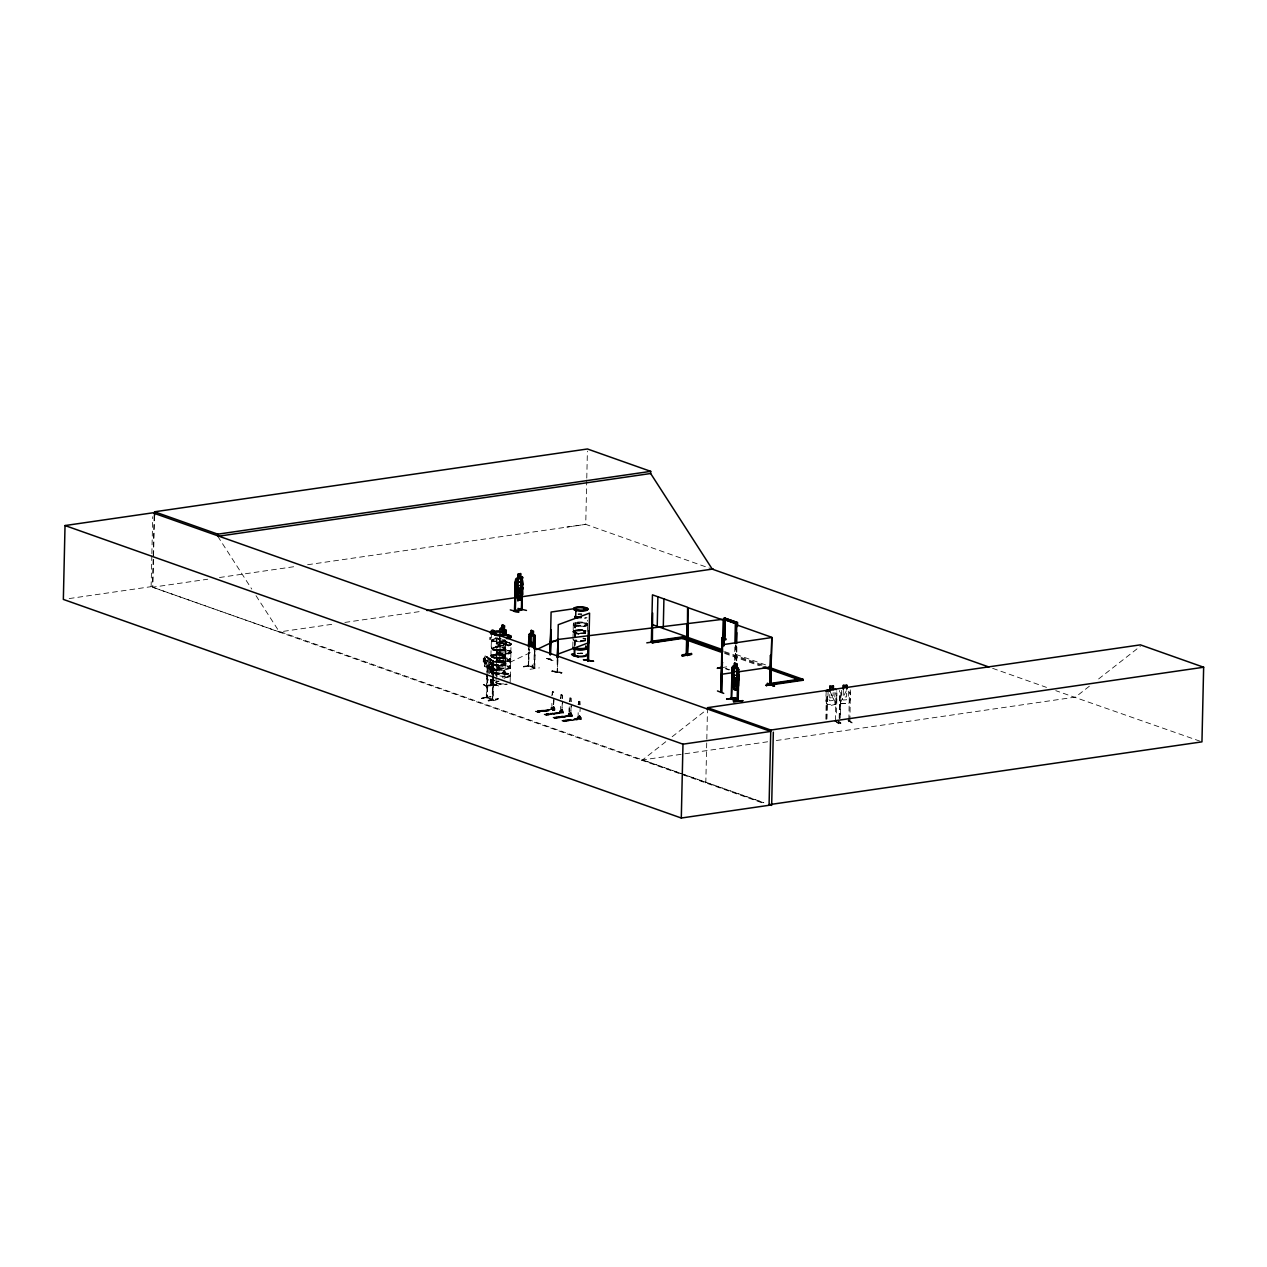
<?xml version="1.0" encoding="UTF-8"?>
<svg xmlns="http://www.w3.org/2000/svg" width="1267" height="1267" viewBox="0 0 1267 1267"><rect width="100%" height="100%" fill="white"/><g stroke="black" fill="none" stroke-linecap="round" stroke-linejoin="round"><path stroke-width="0.75" stroke-dasharray="5 3.75" d="M761.625 802.66L151.121 586.669L151.818 555.58M151.866 553.631L152.705 516.698M154.131 515.922L152.499 587.239L279.374 631.932L335.106 623.855M154.479 515.653L152.864 587.175L207.709 579.225M483.281 661.786L483.361 658.159L483.281 661.786L487.431 666.252L487.288 671.938M483.725 684.608L487.795 687.157M484.501 662.562L484.849 666.6L489.759 668.596L489.949 660.059L485.198 655.673L484.58 659.173L483.25 658.159M484.707 656.654L484.849 666.6M485.594 685.685L496.3 684.528L485.609 685.273M492.705 671.367L493.576 671.478L486.465 667.361L486.48 666.363L493.544 670.702M493.211 661.659L486.686 657.525L486.702 656.528L493.813 660.851L492.499 699.907M486.813 674.266L486.259 697.927L493.148 700.144L493.829 668.358L491.501 666.062M486.861 672.286L487.272 668.311L487.779 672.46M492.61 671.367L493.465 671.716L486.861 666.347M493.75 660.772C491.453 661.136 495.286 663.306 487.051 657.494L487.082 656.496M487.051 678.162L487.304 698.069L487.732 674.424M487.098 676.182L487.257 666.062M486.797 696.787L486.94 698.133L487.32 678.415M488.349 673.284L488.587 661.722L487.589 659.22L485.166 657.621L484.707 659.157M488.365 700.303C508.51 697.626 493.417 698.592 488.682 700.952M488.951 666.965L489.949 667.614L488.951 666.965C487.447 663.56 491.248 667.123 488.983 665.27M491.453 674.377L491.786 662.657C486.766 660.36 488.286 669.15 493.148 666.917M489.426 673.664L489.949 660.059M492.039 667.044L490.788 666.759L492.214 667.234M491.121 680.252L490.915 685.811L490.709 679.983M490.741 672.666L490.82 663.765M491.675 633.136L490.614 663.686M490.994 685.78L490.962 680.221M491.01 672.84L490.788 666.759M491.232 666.743L491.548 665.492L491.802 672.587M491.327 672.888L491.406 667.313M491.533 666.711L492.42 667.281L491.612 662.768M481.349 698.386L491.042 696.565L481.365 698.339M492.039 680.157L491.77 685.764L491.453 679.936M492.071 672.84L492.325 667.234M492.578 680.268L492.103 700.002L492.641 698.861M492.625 678.304L492.689 667.978L491.406 666.062L489.078 666.632M493.892 667.693C492.15 671.969 496.205 672.017 494.795 668.263C490.218 665.713 493.291 672.207 493.18 671.225M493.037 674.313L493.37 660.408L492.61 670.496M492.99 676.293L492.736 700.176M493.75 657.066L492.784 657.446L493.687 657.462A7.127 1.679 1.3 0 0 505.248 656.797A7.127 1.679 1.3 0 0 495.761 654.738A7.127 1.679 1.3 0 0 493.687 657.557L492.784 657.446M494.019 661.437L503.522 660.17M496.03 682.723L496.126 677.528M496.205 674.614L496.775 650.985L496.569 651.903M496.727 651.412L496.965 642.876M497.06 636.604L496.886 643.303M497.63 698.893C495.476 702.187 477.01 700.699 497.947 699.542M498.976 660.598L498.184 660.978L499.04 660.582A7.095 1.663 1.3 0 0 510.601 659.933A7.095 1.663 1.3 0 0 501.146 657.89A7.095 1.663 1.3 0 0 499.087 660.693L499.119 660.55M498.454 660.487L499.404 659.885M505.644 641.039L505.39 663.274L498.865 661.041L499.515 633.437M498.612 686.001L494.637 683.895M499.166 659.854L499.911 661.184L499.752 637.317M500.117 633.643L499.372 661.2M499.895 661.152L500.433 633.595M501.051 663.876L510.617 662.72M501.811 655.783L503.474 656.021L501.906 655.736M501.906 643.351L502.001 639.708L504.044 640.421L503.965 644.064M505.105 664.399L505.28 641.403A7.206 1.695 1.3 0 1 496.157 642.116A7.206 1.695 1.3 0 1 491.612 639.993A7.206 1.695 1.3 0 1 499.8 638.932M505.121 663.021L505.612 641.355A7.095 1.663 1.3 0 1 497.393 642.67A7.095 1.663 1.3 0 1 491.58 640.611A7.095 1.663 1.3 0 1 499.784 639.423M504.789 678.795L505.232 664.114A7.206 1.695 1.3 0 0 495.571 662.166A7.206 1.695 1.3 0 0 493.465 665.017A7.206 1.695 1.3 0 0 505.169 664.241L505.153 664.32M505.406 656.67C507.164 650.62 476.63 657.716 497.583 654.39C522.162 657.795 478.372 656.67 505.739 663.195L506.214 641.561M507.259 659.616L508.542 659.378L507.402 659.315M508.083 659.315L507.386 659.695M510.158 682.264L510.3 675.976A7.095 1.663 1.3 0 0 501.97 674.218A7.095 1.663 1.3 0 0 496.585 676.325M510.839 652.568L511.044 644.38M523.414 666.965L532.615 665.476M529.273 648.767L528.561 666.553L528.355 648.593M528.276 666.284L528.672 648.546M527.88 665.238L528.624 666.553L528.957 648.815M530.065 669.277L539.409 667.867M534.864 650.874L534.531 668.628C532.678 667.709 539.378 668.184 527.975 666.363M533.882 668.422L534.262 650.668M534.579 650.62L534.468 668.596M534.801 668.533L535.181 650.826M537.572 710.803L539.774 711.848L537.572 710.803L535.878 711.056L536.448 711.816M538.713 710.644L542.609 711.436L540.423 710.391M541.943 710.169L544.129 711.215L541.943 710.169L543.638 709.932C549.862 711.753 540.455 709.773 544.034 710.249M546.077 713.812L548.278 714.857L546.077 713.812L544.762 714.62M546.552 658.349L553.156 660.677L546.299 658.381M547.217 713.654L551.113 714.445L548.928 713.4M550.163 659.394L549.799 658.349L550.464 659.505M550.448 713.178L554.344 713.97L552.048 713.622M554.265 707.287L550.987 707.841L550.955 709.124L553.141 709.9L553.172 708.617M552.982 709.583L550.987 707.841M552.064 670.781C555.865 673.696 572.605 673.569 552.016 670.813M551.81 695.298A2.534 1.441 81.7 0 1 552.127 695.029L552.887 691.339L553.584 695.535M551.937 695.282A2.534 1.441 81.7 0 1 552.254 694.997L552.174 692.368M552.143 712.941L553.236 713.448L551.715 713.353M552.824 709.235C551.921 704.088 555.706 710.866 553.932 707.049M552.84 708.681C553.79 706.115 553.536 707.73 552.855 707.683M570.293 715.396L553.346 717.819L554.962 716.964L557.147 717.993L554.962 716.964M554.693 709.868L554.708 708.316L554.693 709.33L537.461 712.165L555.025 710.011L537.762 712.307M557.116 659.679L557.417 671.922M556.102 716.789L559.998 717.581L557.797 716.552M557.464 659.727L557.179 672.223L557.638 659.473M557.987 659.537L557.274 671.922M557.828 670.924C555.69 671.526 558.478 670.085 557.765 671.969M559.317 716.33L561.503 717.36L559.317 716.33L561.028 716.077C564.654 716.916 559.064 716.964 561.819 716.251M562.77 710.296L559.491 710.85L559.46 712.133L561.661 712.909L561.978 709.742L561.93 711.896L544.177 714.556L546.726 715.459M562.596 712.133C564.021 709.409 560.093 709.235 561.487 712.592L559.491 710.85M560.315 698.307A2.534 1.441 81.7 0 1 560.632 698.038L560.853 695.045M561.329 712.244L561.297 710.154M562.089 698.545L562.073 695.235M562.215 698.529L562.263 695.535M563.831 720.099L566.016 721.129L563.831 720.099L562.263 720.955M563.197 712.893L545.966 715.174L563.546 713.02L563.213 711.325L559.634 711.943M564.971 719.925L568.867 720.717L566.666 719.688M568.186 719.466L572.082 720.258L569.897 719.213M571.623 713.273L568.36 713.986L568.329 715.269L570.53 716.045L570.847 712.878L570.799 715.031L553.045 717.692L570.213 714.826M568.36 713.986L570.356 715.728L570.388 714.699L572.256 714.525L570.388 714.699M569.453 719.624L570.641 719.704L569.501 719.387M569.311 701.427A2.534 1.441 81.7 0 1 569.627 701.158L569.802 697.911L570.958 698.069M570.198 715.38L570.087 713.416L571.259 713.147M570.958 701.68L570.942 698.37M571.1 701.665L570.831 698.085M572.811 646.899L572.969 639.993M573.001 638.742L573.317 623.633M570.704 712.909L571.48 715.269M573.159 632.597C573.729 627.846 582.646 630.285 586.067 630.744A7.127 1.679 1.3 0 0 575.614 630.206A7.127 1.679 1.3 0 0 575.218 632.676A7.127 1.679 1.3 0 0 585.702 632.771M572.098 714.461L572.415 716.156L555.453 718.389M574.426 645.362L574.854 626.373M574.648 645.441L575.075 626.452M574.838 645.299L575.266 626.31M575.075 645.378L575.646 620.26M575.25 633.104L575.218 632.835A7.111 1.679 1.3 0 0 585.687 633.057L582.693 633.5L584.388 633.104M580.508 716.584L577.229 717.122L577.198 718.405L579.399 719.181L579.573 716.045L580.397 716.251L580.349 718.421M579.431 717.898L579.241 718.864L577.229 717.122M579.843 704.832L579.874 701.839M579.732 716.013L579.526 718.199L580.175 708.791M579.969 704.8L579.7 701.221M577.388 718.215L581.141 717.66L580.935 718.627L563.704 721.446L581.284 719.292L563.878 721.224M580.714 718.943L581.141 717.66M586.732 480.035L585.734 524.364L710.375 568.471M586.779 478.118L587.397 451.131M584.293 631.679L585.322 631.663M585.196 631.568L584.657 632.233M587.302 631.394L587.54 624.9A7.206 1.695 1.3 0 1 576.279 625.866A7.206 1.695 1.3 0 1 576.754 623.016A7.206 1.695 1.3 0 1 587.571 624.552A7.206 1.695 1.3 0 1 576.295 625.439A7.206 1.695 1.3 0 1 576.754 622.588A7.206 1.695 1.3 0 1 587.571 624.14L587.571 620.276M705.814 782.911L707.493 709.061L671.938 736.903M734.527 660.376L734.828 646.946M735.699 644.919L735.367 660.376L735.969 644.808M735.937 659.933L736.285 644.602M736.143 660.345L736.507 644.523M736.301 660.788L736.65 645.489M736.713 660.725L736.887 644.966M826.179 691.228C826.195 698.608 823.312 709.045 835.507 704.104L836.679 700.413L836.774 690.737M825.878 719.181L826.337 693.255M826.717 719.038L827.303 693.429M826.844 719.133L827.43 693.524M828.111 691.18L827.953 697.974L829.663 700.778L832.973 700.588L834.81 697.579L834.921 692.479M829.806 694.474L829.727 697.864L833.037 697.674L833.148 692.59M835.428 720.606L835.935 692.938L836.917 692.875L836.505 716.599M835.206 721.097L838.833 723.742L834.605 721.145M839.197 718.31L839.657 690.452M839.324 718.405L839.768 692.716L840.876 692.748L840.29 718.341M840.164 718.262L840.876 692.748M840.876 722.998L840.274 723.647L837.851 721.873M841.557 690.404L841.399 697.183L843.109 700.002L846.419 699.812L848.272 696.802L848.415 690.024M843.331 690.309L843.173 697.088L846.483 696.898L846.641 690.119L840.29 702.884M848.874 719.814L849.381 692.162L850.347 692.099L849.904 721.747L848.716 721.699M848.969 721.794L849.809 720.67M849.555 720.543L848.779 721.667M850.3 689.866L850.125 699.653L848.953 703.328L840.559 703.755L839.467 700.255M553.806 699.527L553.426 708.887M553.932 699.495L553.41 708.887L553.331 706.748L554.138 706.97M562.31 702.536L561.788 711.927L562.437 702.504M571.179 705.671L570.657 715.063L571.306 705.656M489.11 666.664L493.037 665.951M504.931 672.397L505.042 672.27A7.206 1.695 1.3 0 0 495.381 670.322A7.206 1.695 1.3 0 0 493.275 673.173A7.206 1.695 1.3 0 0 504.979 672.397L504.915 672.587M552.776 707.572L553.679 707.034M561.297 710.644L562.738 710.138M568.535 714.05L571.528 713.115M578.591 701.316L578.37 704.309A2.534 1.441 81.7 0 0 578.195 704.579M579.082 718.516L578.987 716.552L580.207 716.393M491.596 667.598L489.569 666.632L493.401 669.134L490.044 666.537M493.006 670.75L492.942 668.802L494.795 668.263M491.042 656.338L491.089 655.419M491.073 655.736L493.671 657.557L500.718 658.001M496.395 659.759L496.458 658.872M495.904 682.691L498.96 680.981M498.533 660.566L499.055 660.487A7.127 1.679 1.3 0 1 501.146 657.589C518.441 657.098 508.621 664.177 498.153 660.931M510.839 659.394L510.728 660.234M573.064 631.283L574.98 633.405L579.019 633.5L577.229 633.326M496.221 666.996L496.426 666.141M497.773 660.345L498.723 660.598M501.732 656.148L503.094 656.274M510.253 676.166L510.427 674.963A7.206 1.695 1.3 0 1 502.049 676.641M584.99 631.647L584.119 632.106M587.476 624.869L587.397 625.344A7.095 1.663 1.3 0 1 575.836 626.215A7.095 1.663 1.3 0 1 577.91 623.412A7.095 1.663 1.3 0 1 587.365 625.455L587.524 624.964M505.501 649.037L505.422 649.48A7.095 1.663 1.3 0 1 493.861 650.383A7.095 1.663 1.3 0 1 495.935 647.58A7.095 1.663 1.3 0 1 505.39 649.638L505.517 648.039M510.458 667.931L510.443 668.057A7.095 1.663 1.3 0 1 498.897 668.928A7.095 1.663 1.3 0 1 500.972 666.125A7.095 1.663 1.3 0 1 510.427 668.168L510.585 666.775M580.492 716.425L579.431 716.869M579.367 716.457L580.048 716.251M485.404 685.653L496.775 684.877L486.116 685.605M490.867 670.829L490.788 672.397M511.124 644.38L511.124 644.349A7.206 1.695 1.3 0 0 501.463 642.385A7.206 1.695 1.3 0 0 499.356 645.236A7.206 1.695 1.3 0 0 511.076 644.475L511.044 643.224A7.095 1.663 1.3 0 1 502.175 644.713A7.095 1.663 1.3 0 1 498.153 642.068A7.095 1.663 1.3 0 1 509.777 642.306M493.291 660.899L486.702 656.528M492.768 681.488L493.607 678.098M506.23 641.181C507.639 647.849 497.757 643.493 499.626 638.964M551.984 671.32L561.55 673.015M510.474 667.931L510.569 667.677A7.206 1.695 1.3 0 0 500.94 665.618A7.206 1.695 1.3 0 0 498.834 668.469A7.206 1.695 1.3 0 0 510.538 667.709L510.395 674.883A7.095 1.663 1.3 0 1 498.739 675.723A7.095 1.663 1.3 0 1 500.813 672.904A7.095 1.663 1.3 0 1 510.268 674.963A7.206 1.695 1.3 0 0 499.626 673.458A7.206 1.695 1.3 0 0 498.66 676.214M494.288 661.517L503.585 659.664M523.382 666.379L532.647 664.985M836.679 700.413L835.46 704.072L827.098 704.531L826.005 700.999M831.437 694.379L835.507 704.104M496.221 674.408L496.157 675.818M487.811 686.746L483.234 684.75M552.776 707.35L554.233 707.129M840.797 723.473L838.295 721.794M840.813 723.061L837.17 720.432M510.918 652.6L510.538 666.585M560.806 694.791L562.2 695.219M583.549 631.79L584.499 631.457M488.143 665.032L487.32 666.141L488.508 665.112M536.305 711.626L553.251 709.377L535.672 711.547L538.222 712.45M535.719 711.579L552.665 708.871M546.014 715.206L563.197 712.339M546.394 715.317L544.382 714.065M555.263 718.468L553.251 717.201M561.408 712.26L544.889 714.826M564.29 721.509L562.12 720.337M572.066 716.029L568.915 714.398M578.734 718.389L562.073 720.733M579.162 718.547L562.691 721.113M561.772 672.935L551.715 671.526M553.109 660.598L546.315 658.302M493.734 661.707L492.895 661.485M665.761 741.749L642.575 759.915L763.843 802.644M1089.367 686.207L1075.445 697.103L775.452 740.641M1098.632 678.938L1140.363 646.249M488.508 666.505L489.616 665.666M499.055 660.915L498.295 660.836M508.716 659.283L507.481 659.838M575.028 633.167L579.003 633.833A7.127 1.679 1.3 0 1 574.189 631.172A7.127 1.679 1.3 0 1 586.035 631.346M575.851 633.405C566.761 630.332 582.994 629.335 586.051 631.093A7.111 1.679 1.3 0 0 575.63 630.507A7.111 1.679 1.3 0 0 575.218 632.962L575.471 633.057M560.473 716.441L561.629 716.219M491.675 655.261L492.72 654.928M497.044 658.729L503.728 657.525M504.757 657.193L503.759 657.525M838.992 722.253L840.322 722.285M494.114 669.847L533.106 651.286M504.725 661.976L505.834 662.166L499.895 660.424M502.255 655.942L503.284 655.878L501.922 656.195M575.139 632.93L575.962 633.262M492.15 667.266L491.232 667.361M584.34 633.627L585.702 633.357M498.121 658.032L499.483 657.763M507.544 659.473L508.225 659.473M505.058 662.229L499.578 660.471M534.136 667.551L528.64 665.793M722.19 667.63L726.704 666.838M69.194 598.562L151.121 586.669M219.46 577.514L295.845 566.428M307.596 564.734L585.734 524.364L566.824 527.072M344.877 622.43L421.087 611.375M487.874 668.517L486.956 668.358M487.209 675.818L487.684 679.698L492.863 681.472M481.381 698.323L490.693 696.977M492.087 699.178L486.956 697.357M492.752 699.099L492.594 699.083M561.392 694.348L562.089 694.918M560.632 698.038L560.758 698.006A2.534 1.441 81.7 0 0 560.442 698.291M569.501 701.174L569.627 701.158A2.534 1.441 81.7 0 0 569.184 701.459M551.953 708.38L551.874 700.683M551.129 708.934L554.883 708.364M560.457 711.389L560.378 703.708M544.192 714.572L561.709 712.387M553.79 717.993L572.066 715.491M554.867 718.357L572.256 715.95L555.184 718.437M578.195 717.66L578.132 709.979M579.336 718.31L561.93 720.828L564.48 721.731M641.561 760.073L767.644 741.781M576.089 630.475L577.736 630.301M584.784 632.138L584.99 631.869M498.406 660.804C501.051 660.82 510.807 662.498 510.379 659.125L501.13 657.906M491.786 666.49L493.069 666.363M490.772 667.076L492.42 666.98M486.1 686.017L496.949 685.542M839.102 722.253L840.211 722.285M848.193 720.289L851.757 722.428M840.654 703.644L848.874 703.217M500.718 657.668L493.655 657.351A7.095 1.663 1.3 0 0 505.232 656.449A7.095 1.663 1.3 0 0 495.777 654.39A7.095 1.663 1.3 0 0 493.702 657.209L493.132 657.605M507.893 659.078L506.99 659.553M504.266 661.485L506.087 661.437M544.192 710.423L543.21 710.344M570.435 719.719L569.659 719.355L570.831 719.624M502.951 657.874L504.82 657.937M507.845 659.236L508.653 659.426M491.327 685.479L491.754 679.967L494.732 680.743A7.095 1.663 1.3 0 1 490.646 679.286L491.849 680.094M581.426 630.301L583.2 630.475M582.693 653.344L577.214 653.186A7.095 1.663 1.3 0 1 582.677 653.17M552.745 691.37L553.758 692.526M534.405 667.535L528.957 665.745M493.148 680.458L494.732 680.727M505.295 662.182L505.343 663.274M492.404 656.892L493.987 657.446L491.058 655.989M500.354 642.733L505.501 644.46M504.076 655.229L505.01 655.673M1200.102 741.211L1055.775 690.658M992.631 668.327L1046.494 687.379M736.064 654.453L769.338 666.22M724.566 651.571L763.162 665.238M724.55 652.505L761.356 665.492M724.581 653.408L759.487 665.761M489.521 661.912L491.707 662.752M490.044 662.768L491.311 664.446L490.012 663.987M561.835 709.758L562.659 709.979M551.541 708.253L554.851 709.647M560.046 711.262L563.356 712.656M577.8 717.534L581.11 718.943M551.462 708.475L553.679 709.267M559.966 711.484L562.184 712.276M568.835 714.62L571.053 715.412M577.72 717.771L579.938 718.547M535.878 711.056L537.636 711.943M553.251 717.455L555.611 718.595M280.387 631.79L763.51 802.708M726.054 668.533L729.665 669.815M725.231 668.643L728.842 669.942M852.232 722.887L848.066 719.751M497.757 660.329L496.442 659.458M489.775 637.38L490.044 639.724L490.392 637.776A7.998 2.803 86.1 0 1 490.535 635.828M486.48 666.363L493.053 670.734M483.756 684.56L487.874 687.3M485.103 655.815L489.791 660.123M483.202 661.707L484.58 662.641M848.051 720.369L851.757 722.839M834.62 720.527L838.311 723.204M495.904 682.691L500.101 684.196L507.212 684.196A7.111 1.679 1.3 0 1 497.282 683.578L497.25 683.578A7.111 1.679 1.3 0 1 498.976 681.282M217.781 536.321L251.753 589.076M256.013 595.664L279.374 631.932M829.853 691.069L835.697 703.264M579.938 701.49L578.465 701.332L578.496 704.294A2.534 1.441 81.7 0 0 578.053 704.595M487.035 675.818L487.795 679.682M569.247 706.843L569.2 714.54L569.121 706.859M585.687 632.581A7.095 1.663 1.3 0 1 575.234 632.471A7.095 1.663 1.3 0 1 575.646 630.032A7.095 1.663 1.3 0 1 586.019 630.554M586.114 617.615A7.206 1.695 1.3 0 1 584.736 617.884M587.001 617.71A7.095 1.663 1.3 0 1 584.657 618.328M578.085 614.337A7.206 1.695 1.3 0 1 581.791 614.337M578.132 613.893A7.111 1.679 1.3 0 1 581.791 613.893M585.592 640.849A7.206 1.695 1.3 0 1 577.91 641.213A7.206 1.695 1.3 0 1 572.874 639.645M583.058 638.156A7.206 1.695 1.3 0 1 585.924 638.79M585.607 640.421A7.206 1.695 1.3 0 1 573.286 639.661M585.528 639.93A7.111 1.679 1.3 0 1 575.519 639.93M580.682 641.783A7.095 1.663 1.3 0 1 573.032 639.677M582.994 638.663A7.095 1.663 1.3 0 1 585.829 639.265M579.003 634.213A7.079 1.663 1.3 0 1 574.22 631.584A7.079 1.663 1.3 0 1 585.987 631.758M577.229 653.439A7.111 1.679 1.3 0 1 582.662 653.614M504.472 639.724A7.206 1.695 1.3 0 1 505.359 640.136M503.11 639.867A7.095 1.663 1.3 0 1 505.232 640.611M505.153 641.007A7.206 1.695 1.3 0 1 496.173 641.704A7.206 1.695 1.3 0 1 491.628 639.582L491.548 639.566A7.206 1.695 1.3 0 1 499.816 638.505M505.074 640.516A7.111 1.679 1.3 0 1 494.067 640.864A7.111 1.679 1.3 0 1 494.51 638.235M494.763 680.268A7.079 1.663 1.3 0 1 491.089 679.255M502.255 677.623A7.079 1.663 1.3 0 1 503.506 677.972M494.748 680.712A7.079 1.663 1.3 0 1 490.662 679.27M499.071 660.408A7.127 1.679 1.3 0 0 510.633 659.648A7.127 1.679 1.3 0 0 501.146 657.589M510.728 643.177A7.206 1.695 1.3 0 1 503.379 645.299A7.206 1.695 1.3 0 1 497.709 642.638A7.206 1.695 1.3 0 1 509.857 642.765M501.162 638.441A7.079 1.663 1.3 0 1 499.594 638.172M510.332 676.04A7.095 1.663 1.3 0 1 502.049 677.512M497.361 676.277A7.206 1.695 1.3 0 1 500.75 673.775A7.206 1.695 1.3 0 1 510.427 675.422A7.206 1.695 1.3 0 1 502.033 677.069M503.743 683.942A7.095 1.663 1.3 0 1 496.822 682.897A7.095 1.663 1.3 0 1 497.63 681.076M496.521 639.249A9.582 3.358 86.1 0 1 496.569 641.736L496.268 643.731L496.078 641.403A7.998 2.803 86.1 0 0 495.777 637.285M484.849 663.639L486.401 662.879L487.89 666.284L486.702 662.293L488.033 659.996L486.433 661.39L485.055 658.111L486.116 661.976L484.849 663.639M483.598 659.062L483.994 661.517L483.598 659.062M485.134 659.442L485.055 662.831L487.478 664.431L487.557 661.041L485.134 659.442M505.485 649.163L505.454 649.195A7.206 1.695 1.3 0 1 493.797 649.939A7.206 1.695 1.3 0 1 495.904 647.089A7.206 1.695 1.3 0 1 505.517 649.163L505.485 649.116M511.029 652.014L511.013 652.046A7.206 1.695 1.3 0 1 499.182 652.98A7.206 1.695 1.3 0 1 501.289 650.129A7.206 1.695 1.3 0 1 510.886 652.204M510.886 652.632L510.87 652.663A7.206 1.695 1.3 0 1 499.166 653.392A7.206 1.695 1.3 0 1 501.273 650.541A7.206 1.695 1.3 0 1 510.886 652.632M575.867 624.853A7.095 1.663 1.3 0 0 587.397 624.093A7.095 1.663 1.3 0 0 577.942 622.049A7.095 1.663 1.3 0 0 575.867 624.853M493.718 656.749A7.095 1.663 1.3 0 0 505.248 655.989A7.095 1.663 1.3 0 0 495.793 653.946A7.095 1.663 1.3 0 0 493.718 656.749M493.892 649.021A7.095 1.663 1.3 0 0 505.422 648.261A7.095 1.663 1.3 0 0 495.967 646.218A7.095 1.663 1.3 0 0 493.892 649.021M493.813 649.512A7.206 1.695 1.3 0 0 505.517 648.752A7.206 1.695 1.3 0 0 495.92 646.661A7.206 1.695 1.3 0 0 493.813 649.512M493.338 673.616A7.095 1.663 1.3 0 0 504.868 672.872A7.095 1.663 1.3 0 0 495.413 670.813A7.095 1.663 1.3 0 0 493.338 673.616M493.687 657.969A7.095 1.663 1.3 0 0 505.216 657.209A7.095 1.663 1.3 0 0 495.761 655.166A7.095 1.663 1.3 0 0 493.687 657.969A7.079 1.663 1.3 0 0 505.2 657.225A7.079 1.663 1.3 0 0 495.761 655.182A7.079 1.663 1.3 0 0 493.702 657.969M493.37 672.254A7.095 1.663 1.3 0 0 504.899 671.494A7.095 1.663 1.3 0 0 495.445 669.451A7.095 1.663 1.3 0 0 493.37 672.254M493.528 665.476A7.095 1.663 1.3 0 0 505.042 664.716A7.095 1.663 1.3 0 0 495.587 662.657A7.095 1.663 1.3 0 0 493.528 665.476M493.291 672.745A7.206 1.695 1.3 0 0 504.995 671.985A7.206 1.695 1.3 0 0 495.397 669.895A7.206 1.695 1.3 0 0 493.291 672.745M493.465 664.589A7.206 1.695 1.3 0 0 505.185 663.829A7.206 1.695 1.3 0 0 495.571 661.738A7.206 1.695 1.3 0 0 493.465 664.589M493.56 664.098A7.095 1.663 1.3 0 0 505.074 663.354A7.095 1.663 1.3 0 0 495.619 661.295A7.095 1.663 1.3 0 0 493.56 664.098M499.23 653.851A7.095 1.663 1.3 0 0 510.759 653.091A7.095 1.663 1.3 0 0 501.304 651.048A7.095 1.663 1.3 0 0 499.23 653.851M499.261 652.489A7.095 1.663 1.3 0 0 510.791 651.729A7.095 1.663 1.3 0 0 501.336 649.67A7.095 1.663 1.3 0 0 499.261 652.489M499.42 645.695A7.095 1.663 1.3 0 0 510.949 644.935A7.095 1.663 1.3 0 0 501.494 642.892A7.095 1.663 1.3 0 0 499.42 645.695M499.055 661.422A7.095 1.663 1.3 0 0 510.585 660.661A7.095 1.663 1.3 0 0 501.13 658.618A7.095 1.663 1.3 0 0 499.055 661.422M499.055 661.026A7.127 1.679 1.3 0 0 510.633 660.265A7.127 1.679 1.3 0 0 501.13 658.207A7.127 1.679 1.3 0 0 499.055 661.026M498.834 668.057A7.206 1.695 1.3 0 0 510.553 667.281A7.206 1.695 1.3 0 0 500.94 665.207A7.206 1.695 1.3 0 0 498.834 668.057M498.929 667.566A7.095 1.663 1.3 0 0 510.443 666.806A7.095 1.663 1.3 0 0 501.003 664.763A7.095 1.663 1.3 0 0 498.929 667.566"/><path stroke-width="1.5" d="M65.029 525.552L682.976 744.172L770.748 731.439L152.8 512.818L65.029 525.552L63.35 599.418L681.298 818.023L769.069 805.289L770.779 730.045L707.524 707.667L707.493 709.061M154.479 515.653L154.574 511.789L587.445 448.977L650.7 471.356L650.652 473.51L712.244 569.121L988.925 667.012M154.574 511.789L217.829 534.167L217.781 536.321L650.652 473.51M504.266 629.43L504.456 625.787C500.022 622.794 503.902 628.955 501.114 629.636M502.334 625.169L502.223 630.016L504.266 630.728L504.456 625.787M505.28 634.498L504.298 629.525M506.262 635.385L505.866 629.937L506.341 635.4M510.284 609.886L518.757 612.341M515.621 610.187L514.434 611.391C517.142 612.658 525.061 608.223 521.149 608.651M515.273 611.185L516.16 581.727L515.194 581.822L514.94 611.423M518.171 574.125L516.841 586.193L518.013 588.791L517.87 595.553L519.248 591.974L521.244 594.666L519.755 591.04L521.339 586.273L519.248 590.359L517.189 587.35L518.741 591.261L517.079 595.823L520.167 594.983L521.782 578.227L520.563 577.324L520.642 573.523L518.171 574.125L518.171 577.784L515.574 579.668L514.861 611.438M522.226 609.665L522.257 576.786L516.429 578.29L515.653 579.7L514.418 611.375M515.59 611.264L515.305 610.108M517.76 600.574L516.778 589.076L518.092 585.861L518.235 579.098L520.547 578.544L521.418 594.682L520.151 596.203L520.23 599.956L517.76 600.574L520.23 599.956M520.484 577.309L520.563 573.666L518.346 574.252M522.273 593.795L521.513 609.807L521.592 593.97M522.574 580.017L521.656 609.775M515.479 596.187C516.603 598.753 522.036 596.884 522.828 594.413L522.368 581.252L516.461 582.646L515.526 586.478M528.402 646.629L528.941 636.731L529.321 646.788M528.719 646.582L529.02 634.498M529.004 646.835L529.844 633.627M533.359 634.83L534.421 636.43L534.278 643.208L533.106 645.742L531.063 645.03L531.316 630.348L531.237 633.975M533.106 645.742L533.518 631.109L531.221 630.364M534.31 648.688C532.837 646.471 536.384 637.871 534.531 638.837M534.626 648.641L534.848 638.79M534.912 648.894L535.133 639.059M535.228 648.847L534.927 635.258L529.717 633.5L528.988 634.593M549.894 654.58L550.876 629.857L550.543 654.611M550.131 654.675L551.097 612.04L575.899 608.445L575.677 618.296M550.321 654.532L550.876 629.857M557.163 657.779L558.034 642.401L558.018 657.636M557.496 657.826L558.256 624.694L589.567 613.117L588.537 660.645L587.571 660.772L588.822 631.014L587.571 660.772L588.585 660.614M557.686 657.589L558.034 642.401M571.496 654.168L578.322 656.955M574.585 654.77L574.41 656.021L574.379 647.247M574.616 647.342L574.648 655.847M578.116 656.48L571.718 654.659M583.485 659.774L593.605 661.231L583.533 659.648M652.648 613.006L652.378 642.527L651.317 642.306L652.315 642.48M653.123 641.767L684.132 637.269L684.117 638.188L653.107 642.702L651.333 641.229L651.349 642.369L652.457 594.841L687.585 607.273L687.284 655.467L688.266 625.85L687.347 625.692L688.266 625.85M646.788 642.844L656.053 641.482M657.225 626.31L657.89 596.757M663.259 628.448L663.924 598.895M691.386 653.471L691.402 654.501L682.137 655.863L682.121 654.833L691.434 653.534M651.428 641.292L682.85 636.826L682.834 637.744L651.951 642.559M681.298 818.023L682.976 744.172M686.508 654.77L686.904 624.964L686.461 654.754M686.92 654.722L685.811 654.548L686.366 653.439M687.031 655.166L687.332 632.771M687.949 625.898L687.347 655.467L688.076 607.685L723.204 620.117L720.923 692.13M720.765 692.178L722.19 637.855L721.794 667.661L717.391 668.342L721.161 667.25M722.364 662.483L721.889 692.146C720.353 692.051 722.111 690.42 720.78 691.101M721.905 662.784L722.792 638.061L721.873 637.903M723.837 646.012L724.296 617.979L737.584 622.477L737.489 626.31M723.948 644.982L724.708 617.932M724.376 639.297L725.136 619.737L736.285 623.697L735.842 643.002L736.206 623.792L725.199 619.896M724.898 639.106L725.326 619.943M724.455 639.471L725.31 639.962L724.661 639.17M723.726 693.366L717.47 690.958M726.134 639.566L725.88 638.695M726.64 699.115L735.81 697.721L726.593 699.162M731.74 699.321L732.183 667.234L731.154 699.115L737.837 701.364L737.822 671.589L737.172 701.158M733.466 701.49L742.953 700.762M736.254 690.198L733.926 689.454L733.007 684.132L734.48 668.057L736.57 668.77L737.473 678.811L736.254 690.198L734.116 689.343M734.417 666.87L734.527 663.069L736.745 663.829L737.521 675.929L736.349 678.463L734.274 677.75L733.213 674.472L734.591 663.211M734.923 643.113L735.351 623.934M734.195 685.716L733.926 689.454M736.333 642.638L736.729 624.9L771.856 637.333L770.637 685.067M736.555 642.543L736.776 632.661M736.903 626.722L736.998 622.762L724.455 618.328M737.093 626.373L737.172 622.54L724.296 617.979M736.491 667.566L736.745 663.829M737.125 701.174C741.448 698.655 722.792 697.214 737.41 700.287M737.711 701.332L737.822 671.589M738.154 701.316L738.867 669.514L736.665 667.456M732.532 685.194L737.679 687.062L738.534 685.954L738.819 676.261L738.138 672.397L732.801 670.639L732.041 674.028L732.912 670.623M766.424 685.685L766.076 684.94L775.388 683.642M767.359 683.816L774.517 686.065L767.438 683.657M770.589 666.458L769.924 685.178L770.859 655.071M770.304 655.53L770.003 685.162M769.798 684.639L771.128 655.324M770.669 685.083L771.777 637.539L722.158 644.745L721.224 692.241M768.673 667.186L803.04 679.334L803.025 680.268L772.015 684.766L770.748 683.388L801.758 678.89L801.742 679.809L772.664 684.022M774.01 686.144L767.374 683.214M773.329 732.168L771.666 805.416L769.433 804.624M799.952 679.144L799.936 680.078L763.177 667.06M829.837 689.786L829.885 686.128L833.464 685.954L833.258 689.707L833.306 686.049M829.917 686.144L829.948 689.897L828.111 691.18M843.284 689.01L843.315 685.336L846.91 685.178L846.831 688.805M843.394 689.121L843.363 685.368M846.704 688.931L846.752 685.273M707.524 707.667L1140.395 644.855L1203.65 667.234L1201.955 741.86L769.085 804.672M502.587 632.439L502.983 633.088M502.08 632.787L504.187 632.977L502.334 632.55M502.476 632.581L503.363 632.962M507.386 636.303L507.956 635.891M509.477 636.493L508.241 636.224M576.517 610.076L575.962 610.219M584.039 608.809C588.379 608.366 582.091 609.269 585.576 608.255M586.098 608.619L584.8 608.524M534.516 649.939L534.927 635.258M737.727 682.517L738.471 679.223M737.869 682.644L732.611 680.775L731.867 677.006L732.548 680.886L737.774 682.66L738.645 679.255M516.097 592.703L521.798 591.325L522.891 587.619L521.956 591.451L516.033 592.845L515.352 589.424M723.98 640.104L723.52 639.106L723.964 640.278M499.927 629.271L500.75 628.179L505.834 630.047M500.022 629.256L500.782 628.305M732.168 667.313L733.007 666.22L734.337 666.711M827.589 690.04L826.385 691.323L829.236 689.771L829.869 691.069L829.236 689.771M826.179 691.228L827.478 689.882L835.761 689.406M521.133 609.728L521.988 609.538M531.316 634.133L530.192 634.957L530.034 641.751L531.063 645.03M493.449 634.133L494.273 633.848M587.603 659.632L588.046 659.727M723.79 638.901L723.6 639.962M536.654 649.591L557.923 639.471L727.115 618.771M769.782 683.578L770.431 683.8M769.56 684.006L770.874 683.768M558.367 642.448L557.512 642.591M557.591 654.247L588.902 642.654M503.632 632.661L502.983 632.724M516.508 582.757L522.368 581.252M518.092 585.861L520.389 585.322M521.466 609.047L515.59 610.472M588.078 660.788L588.3 631.204M769.671 683.99L770.811 683.974L769.908 683.626M575.646 610.203L576.342 610.045A7.127 1.679 1.3 0 0 587.761 609.379A7.127 1.679 1.3 0 0 578.275 607.321A7.127 1.679 1.3 0 0 576.184 610.14M733.007 666.22L738.154 668.089M738.138 672.397L738.724 676.277M731.819 683.768L734.116 685.811M736.238 686.571L737.79 687.047M731.629 697.974L731.613 699.051M732.057 698.133L731.835 698.244M733.466 701.902L742.668 700.588M499.879 631.409L500.481 631.631M505.786 633.548A7.127 1.679 1.3 0 1 494.209 634.308A7.127 1.679 1.3 0 1 496.284 631.489A7.127 1.679 1.3 0 1 505.786 633.548L506.071 633.738M529.543 636.937L528.624 636.778M687.173 625.217L686.571 625.011M736 642.907L736.935 643.066M686.255 653.424L686.825 653.614M682.105 655.451L691.418 653.946M691.734 654.184L682.137 655.863M722.586 662.578L721.762 662.689M770.542 655.625L771.144 655.419M717.455 668.2L721.477 667.899M766.107 685.415L775.372 684.053M775.689 684.291L766.155 685.51M217.829 534.167L650.7 471.356M426.947 610.52L713.258 568.978M550.432 641.593L558.066 640.484M721.493 674.282L732.944 672.619M738.661 671.795L771.112 667.091M772.031 683.832L803.04 679.334M770.779 730.045L1203.65 667.234M585.718 608.968L584.958 608.793M493.987 633.753L494.494 634.118M508.748 636.177L509.033 636.303M493.861 634.102L494.32 634.133A7.095 1.663 1.3 0 0 505.755 633.262A7.095 1.663 1.3 0 0 496.3 631.219A7.095 1.663 1.3 0 0 494.241 634.023L494.146 634.07M731.376 699.004L738.17 701.269M520.658 577.182L522.257 576.786L523.113 577.863M734.496 663.227L736.665 663.924M734.337 674.82L736.412 675.549M502.16 625.043L504.377 625.882M531.285 635.337L533.328 636.05M531.126 642.131L533.169 642.828M686.698 655.261L687.68 655.387M651.792 624.393L686.92 636.81M687.411 637.238L722.523 649.654M682.85 636.826L722.728 650.921M722.76 651.84L682.327 637.539L682.295 638.457L720.891 652.109M764.983 666.806L803.025 680.268M651.824 642.242L653.107 642.702M770.732 684.307L772.015 684.766M724.455 638.853L724.265 639.851M526.47 610.441L517.934 608.429M515.384 596.171L516.239 597.327M738.043 668.089L738.693 669.546M522.273 581.22L522.954 584.721M577.562 617.884A7.206 1.695 1.3 0 1 574.695 617.267M581.252 617.694A7.206 1.695 1.3 0 1 574.695 616.839M581.252 617.187A7.111 1.679 1.3 0 1 574.79 616.348M577.594 618.328A7.111 1.679 1.3 0 1 574.759 617.726M585.639 647.421A7.095 1.663 1.3 0 1 582.313 649.876A7.095 1.663 1.3 0 1 572.779 648.261M585.75 646.93A7.206 1.695 1.3 0 1 583.216 649.369A7.206 1.695 1.3 0 1 573.096 648.229M586.352 654.675A7.095 1.663 1.3 0 1 579.415 656.765A7.095 1.663 1.3 0 1 573.254 654.279M586.352 654.2A7.095 1.663 1.3 0 1 579.431 656.29A7.095 1.663 1.3 0 1 573.254 653.788M585.671 646.059A7.095 1.663 1.3 0 1 583.184 648.451A7.095 1.663 1.3 0 1 573.222 647.342M585.75 646.518A7.206 1.695 1.3 0 1 584.039 648.847A7.206 1.695 1.3 0 1 573.983 648.229M492.103 633.975A7.095 1.663 1.3 0 1 498.723 631.869A7.095 1.663 1.3 0 1 505.438 634.244A7.095 1.663 1.3 0 1 494.225 634.735M497.662 635.496A7.127 1.679 1.3 0 1 509.366 635.305A7.127 1.679 1.3 0 1 506.61 637.95M498.66 635.812A7.095 1.663 1.3 0 1 509.92 636.161A7.095 1.663 1.3 0 1 506.578 638.616M498.66 635.4A7.127 1.679 1.3 0 1 509.952 635.733A7.127 1.679 1.3 0 1 506.61 638.204M490.345 633.009A9.582 3.358 86.1 0 1 495.73 634.514M490.867 634.133A7.998 2.803 86.1 0 1 495.365 635.385M502.682 625.914L503.965 627.577L502.682 625.914M518.203 598.483L518.187 599.703L519.66 599.339L519.692 598.119L518.203 598.483M518.741 574.759L518.71 575.978L520.199 575.614L520.23 574.394L518.741 574.759M531.744 631.219L533.027 632.898L531.744 631.219M734.274 677.734L734.116 684.513L736.206 685.209L736.349 678.431L734.274 677.734M734.417 687.664L735.731 689.327L734.417 687.664M734.955 663.94L736.254 665.603L734.955 663.94M830.566 686.809L830.55 688.013L832.672 687.902L832.704 686.682L830.566 686.809M844.012 686.033L843.98 687.237L846.118 687.126L846.15 685.906L844.012 686.033M737.188 685.352L735.335 681.519L733.435 684.228L734.923 680.537L733.561 675.723L735.414 679.904L737.41 677.021L735.842 680.822L737.188 685.352M520.325 588.205L518.013 588.775L520.325 588.236M576.216 609.855A7.095 1.663 1.3 0 0 587.745 609.094A7.095 1.663 1.3 0 0 578.29 607.051A7.095 1.663 1.3 0 0 576.216 609.855M576.2 610.551A7.095 1.663 1.3 0 0 587.73 609.807A7.095 1.663 1.3 0 0 578.275 607.748A7.095 1.663 1.3 0 0 576.2 610.551"/></g></svg>
